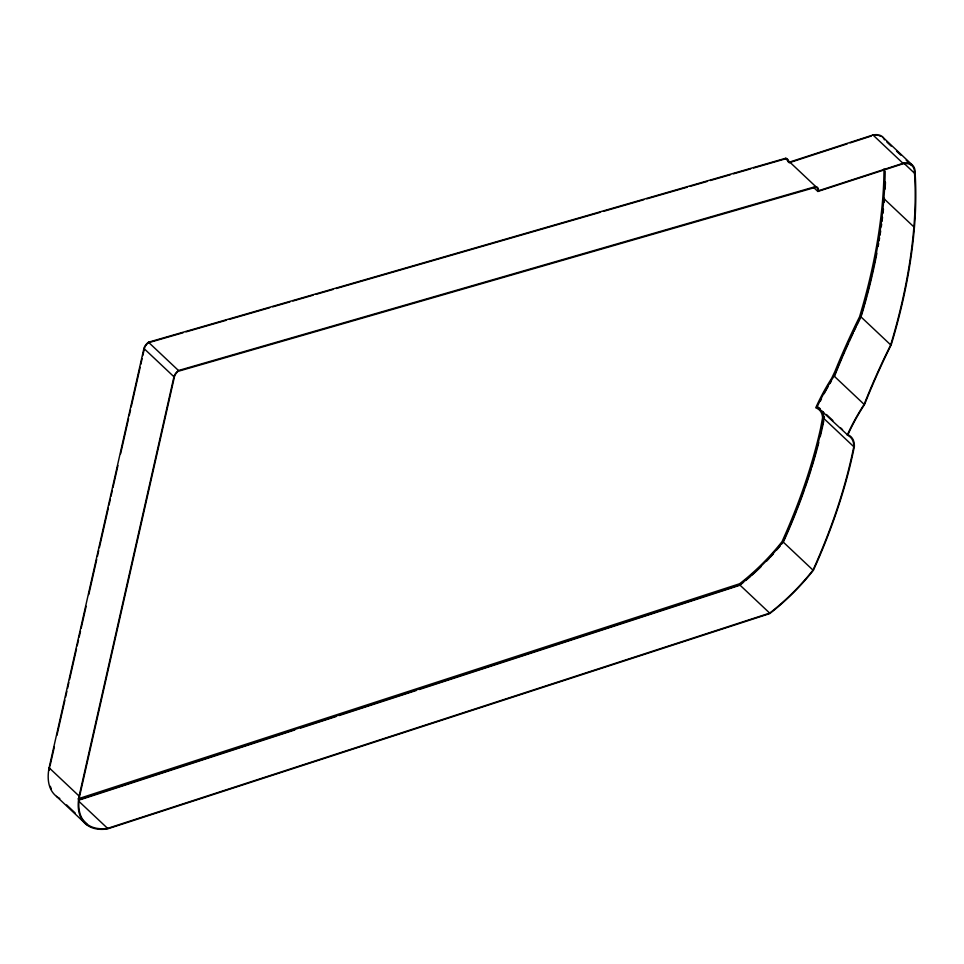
<?xml version="1.0" encoding="UTF-8"?>
<svg xmlns="http://www.w3.org/2000/svg" width="964" height="964" viewBox="0 0 964 964"><rect width="100%" height="100%" fill="white"/><g stroke="black" fill="none" stroke-linecap="round" stroke-linejoin="round"><path stroke-width="1.45" d="M847.211 435.162L848.561 432.221A154.095 84.699 -46.7 0 1 862.575 406.796L864.13 404.374A593.234 326.073 -46.7 0 1 890.688 344.895A669.39 367.923 -46.7 0 0 913.896 226.926A599.162 329.327 -46.7 0 0 914.523 173.231L914.511 171.532A23.425 12.881 -46.7 0 0 902.798 163.868L817.87 191.475L817.93 190.523A8.809 4.844 -46.7 0 0 815.785 187.233L178.123 371.321A6.712 3.687 -46.7 0 0 174.496 376.575L79.699 795.842A63.287 34.788 -46.7 0 0 107.594 828.377L769.694 613.116L773.502 610.091A142.443 78.289 -46.7 0 0 809.881 573.99L813.001 570.122A536.105 294.671 -46.7 0 0 853.779 446.718L853.779 445.404A31.33 17.219 -46.7 0 0 848.477 435.776L817.183 406.856L818.532 403.916A154.095 84.699 -46.7 0 1 832.547 378.503L834.101 376.068A593.234 326.073 -46.7 0 1 860.659 316.59A669.39 367.923 -46.7 0 0 883.868 198.62A599.162 329.327 -46.7 0 0 885.169 171.255M49.104 767.766L143.913 348.45A7.435 4.085 -46.7 0 1 148.456 342.22L785.684 158.253L815.713 186.546A9.544 5.242 -46.7 0 1 818.472 190.764L902.991 163.29A24.172 13.279 -46.7 0 1 915.101 172.893A599.813 329.688 -46.7 0 1 914.475 226.648A670.305 368.429 -46.7 0 1 891.218 344.799A593.402 326.157 -46.7 0 0 864.624 404.374A153.372 84.302 -46.7 0 0 847.898 434.716A32.065 17.617 -46.7 0 1 854.369 446.453A537.249 295.297 -46.7 0 1 813.459 570.194A143.166 78.699 -46.7 0 1 769.694 613.634L107.378 828.956A64.034 35.198 -46.7 0 1 79.132 796.071L49.104 767.766A64.034 35.198 -46.7 0 0 59.816 798.469M49.995 766.079L54.309 747.028M56.96 735.291L64.913 700.117M65.576 697.177L66.902 691.321M67.564 688.38L68.89 682.524M69.553 679.584L76.517 648.808M77.18 645.868L78.506 640.012M79.169 637.071L80.494 631.215M81.157 628.275L86.133 606.284M88.784 594.559L96.737 559.373M97.4 556.445L98.726 550.577M99.388 547.648L108.342 508.064M109.004 505.136L110.33 499.268M110.993 496.339L112.318 490.471M112.981 487.543L117.945 465.552M120.596 453.827L128.561 418.641M129.224 415.713L130.55 409.845M131.212 406.916L140.154 367.332M140.816 364.404L142.142 358.536M142.805 355.608L144.13 349.739M79.132 796.071L173.942 376.755A7.435 4.085 -46.7 0 1 178.485 370.513L815.713 186.546M822.232 411.291A31.33 17.219 -46.7 0 1 823.75 417.111L823.762 418.424A536.105 294.671 -46.7 0 1 782.973 541.816L779.852 545.696A142.443 78.289 -46.7 0 1 743.473 581.798L739.665 584.823L78.988 799.602M788.444 162.458L872.962 134.984A24.172 13.279 -46.7 0 1 884.422 139.828M790.673 162.253L847.284 143.853M850.115 142.925L871.348 136.032M78 798.855L739.653 583.75L743.136 580.991A140.949 77.469 -46.7 0 0 779.129 545.263L782.033 541.66L786.516 531.513A535.02 294.068 -46.7 0 0 820.509 428.715L822.557 417.81A29.836 16.4 -46.7 0 0 817.508 408.64L815.749 407.772L817.484 403.988A155.602 85.519 -46.7 0 1 831.643 378.322L834.957 371.393A595.632 327.386 -46.7 0 1 857.201 321.554L859.563 316.782L862.491 306.781A668.088 367.212 -46.7 0 0 882.687 199.199A597.813 328.579 -46.7 0 0 884 168.929M80.217 799.734L294.791 729.965M300.503 728.109L336.267 716.481M339.135 715.553L416.376 690.441M419.244 689.513L739.665 585.341M148.444 342.75L183.112 332.737M185.992 331.905L226.444 320.229M229.324 319.397L269.763 307.721M272.655 306.889L289.995 301.889M292.875 301.045L313.095 295.213M315.987 294.382L333.315 289.381M336.207 288.537L600.524 212.237M603.416 211.405L643.856 199.729M646.748 198.885L687.187 187.221M690.067 186.377L707.407 181.377M710.299 180.545L730.519 174.701M733.399 173.869L750.739 168.869M753.619 168.037L785.395 158.855M817.183 406.856L818.448 407.471A31.33 17.219 -46.7 0 1 820.219 408.736M882.012 136.454L912.04 164.748M886.88 142.045L891.17 146.082M896.532 151.143L900.822 155.18M906.184 160.241L911.546 165.29M903.798 163.121L914.523 173.231M872.962 134.984L902.991 163.29M883.88 198.62L913.908 226.926M787.54 160.88L789.685 162.904M813.58 187.438L817.87 191.475M860.659 316.59L890.688 344.895M834.101 376.068L864.13 404.374M826.449 414.496L832.884 420.557M840.391 427.642L842.536 429.655M823.762 418.424L853.791 446.718M782.973 541.816L813.001 570.122M739.665 584.823L769.694 613.116M148.456 342.22L178.485 370.513M143.913 348.45L173.942 376.755M78.638 801.084L107.594 828.365M66.624 804.928L75.204 813.014M81.639 819.087L87.001 824.136M56.49 796.385L86.519 824.678M785.684 158.253A9.544 5.242 -46.7 0 1 788.456 161.374M781.828 543.901A143.166 78.699 -46.7 0 0 783.431 541.889A537.249 295.297 -46.7 0 0 796.782 510.269M780.189 545.901A143.166 78.699 -46.7 0 1 776.864 549.854M773.453 553.746A143.166 78.699 -46.7 0 1 769.971 557.578M769.079 558.53A143.166 78.699 -46.7 0 1 766.392 561.337M760.909 566.844A143.166 78.699 -46.7 0 1 751.45 575.604M750.486 576.448A143.166 78.699 -46.7 0 1 745.606 580.581M743.642 582.196A143.166 78.699 -46.7 0 1 740.665 584.558M823.762 420.979A537.249 295.297 -46.7 0 1 822.232 428.1M821.906 429.522A537.249 295.297 -46.7 0 1 820.231 436.692M818.798 442.452A537.249 295.297 -46.7 0 1 817.291 448.236M816.954 449.501A537.249 295.297 -46.7 0 1 814.46 458.418M814.086 459.695A537.249 295.297 -46.7 0 1 811.784 467.395M811.387 468.673A537.249 295.297 -46.7 0 1 805 488.073M804.554 489.375A537.249 295.297 -46.7 0 1 797.288 508.956M823.28 411.869A32.065 17.617 -46.7 0 1 823.69 412.99M824.328 416.761A32.065 17.617 -46.7 0 1 824.341 418.147M820.244 401.349A153.372 84.302 -46.7 0 1 821.497 398.819M824.124 393.746A153.372 84.302 -46.7 0 1 828.377 386.142M829.871 383.624A153.372 84.302 -46.7 0 1 831.414 381.093M834.595 376.081A593.402 326.157 -46.7 0 1 836.077 372.381M836.571 371.14A593.402 326.157 -46.7 0 1 838.078 367.441M838.584 366.2A593.402 326.157 -46.7 0 1 842.753 356.294M843.283 355.053A593.402 326.157 -46.7 0 1 844.91 351.342M845.452 350.101A593.402 326.157 -46.7 0 1 848.778 342.642M849.344 341.401A593.402 326.157 -46.7 0 1 853.369 332.701M853.947 331.447A593.402 326.157 -46.7 0 1 856.321 326.471M856.924 325.229A593.402 326.157 -46.7 0 1 861.189 316.505M884.446 198.343A670.305 368.429 -46.7 0 1 884.109 202.368M883.446 209.092A670.305 368.429 -46.7 0 1 883.012 213.165M882.53 217.237A670.305 368.429 -46.7 0 1 882.012 221.334M881.65 224.082A670.305 368.429 -46.7 0 1 881.265 226.829M880.674 230.962A670.305 368.429 -46.7 0 1 880.036 235.108M879.59 237.879A670.305 368.429 -46.7 0 1 879.132 240.663M878.662 243.458A670.305 368.429 -46.7 0 1 878.168 246.254M876.866 253.267A670.305 368.429 -46.7 0 1 874.276 265.98M873.974 267.402A670.305 368.429 -46.7 0 1 872.372 274.535M872.046 275.957A670.305 368.429 -46.7 0 1 867.383 294.671M866.998 296.117A670.305 368.429 -46.7 0 1 864.551 305.01M864.19 306.287A670.305 368.429 -46.7 0 1 861.575 315.228M885.446 182.232A599.813 329.688 -46.7 0 1 885.097 189.101M874.493 135.297A23.425 12.881 -46.7 0 1 877.698 135.37M879.12 135.719A23.425 12.881 -46.7 0 1 880.397 136.261M787.118 159.771A8.809 4.844 -46.7 0 1 787.552 160.446M786.142 159.084A8.809 4.844 -46.7 0 1 786.829 159.494M144.467 348.281A6.712 3.687 -46.7 0 1 145.974 345.257M146.347 344.763A6.712 3.687 -46.7 0 1 148.095 343.015M51.357 788.841A63.287 34.788 -46.7 0 1 50.321 786.323M49.224 770.176A63.287 34.788 -46.7 0 1 49.682 767.537"/></g></svg>
